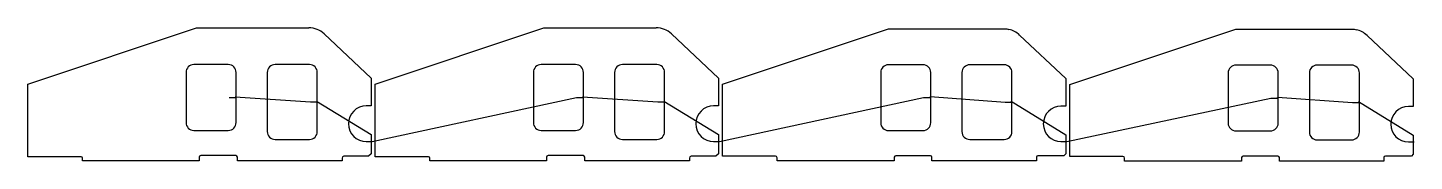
# Model space of a CAD drawing. Header units: metres. Extents: x 19 to 6250, y 459 to 1057.
import ezdxf

# ---------------------------------------------------------------- set-up
doc = ezdxf.new("R2010")
doc.units = ezdxf.units.M

msp = doc.modelspace()

# ---------------------------------------------------------------- linework, layer by layer
at = {"layer": 'TOOL_0'}
for p, q in [((19.057, 804.919), (777.332, 1057.331)), ((777.332, 1057.331), (1282.17, 1057.331)), ((1350.795, 1030.067), (1561.857, 830.935)), ((1579.919, 804.921), (2338.194, 1057.333)), ((2338.194, 1057.333), (2843.032, 1057.333)), ((2911.657, 1030.069), (3122.719, 830.937)), ((3140.932, 804.129), (3887.329, 1052.587)), ((3887.329, 1052.587), (4418.583, 1052.507)), ((4418.583, 1052.507), (4428.552, 1050.205)), ((4476.294, 1025.035), (4683.432, 829.605)), ((4702.216, 802.438), (5448.613, 1050.896)), ((5448.613, 1050.896), (5979.867, 1050.816)), ((5979.867, 1050.816), (5989.836, 1048.514)), ((6037.578, 1023.344), (6244.716, 827.914)), ((920.458, 892.33), (765.458, 892.33)), ((1285.457, 892.331), (1130.457, 892.331)), ((2481.319, 892.331), (2326.319, 892.331)), ((2846.319, 892.332), (2691.319, 892.332)), ((4042.182, 891.755), (3887.182, 891.755)), ((4407.182, 891.755), (4252.182, 891.755)), ((5603.466, 890.063), (5448.466, 890.063)), ((5968.466, 890.063), (5813.466, 890.063)), ((730.458, 857.33), (730.458, 632.33)), ((955.458, 744.83), (955.458, 857.33)), ((1095.457, 857.331), (1095.457, 592.331)), ((1320.457, 724.831), (1320.457, 857.331)), ((1561.857, 830.935), (1561.857, 707.331)), ((2291.319, 857.331), (2291.319, 632.331)), ((2516.319, 744.831), (2516.319, 857.331)), ((2656.319, 857.332), (2656.319, 592.332)), ((2881.319, 724.832), (2881.319, 857.332)), ((3122.719, 830.937), (3122.719, 707.333)), ((3852.182, 856.755), (3852.182, 631.755)), ((4077.182, 744.255), (4077.182, 856.755)), ((4217.182, 856.755), (4217.182, 591.755)), ((4442.182, 724.255), (4442.182, 856.755)), ((4683.432, 829.605), (4683.432, 706.003)), ((5413.466, 855.063), (5413.466, 630.063)), ((5638.466, 742.563), (5638.466, 855.063)), ((5778.466, 855.063), (5778.466, 590.063)), ((6003.466, 722.563), (6003.466, 855.063)), ((6244.716, 827.914), (6244.716, 704.312)), ((19.057, 479.331), (19.057, 804.919)), ((955.458, 744.83), (951.865, 748.559)), ((951.865, 748.559), (1289.959, 724.831)), ((1579.919, 479.333), (1579.919, 804.921)), ((2516.319, 744.831), (2512.726, 748.56)), ((2512.726, 748.56), (2850.82, 724.832)), ((3140.932, 482.005), (3140.932, 804.129)), ((4077.182, 744.255), (4074.522, 748.769)), ((4074.522, 748.769), (4411.053, 724.255)), ((4702.216, 480.314), (4702.216, 802.438)), ((924.258, 744.83), (955.458, 744.83)), ((955.458, 632.33), (955.458, 744.83)), ((1289.959, 724.831), (1320.457, 724.831)), ((1320.457, 724.831), (1317.261, 728.946)), ((1317.261, 728.946), (1561.857, 578.45)), ((1320.457, 592.331), (1320.457, 724.831)), ((1561.857, 707.331), (1540.457, 707.331)), ((1567.137, 547.331), (2485.118, 744.831)), ((2485.118, 744.831), (2516.319, 744.831)), ((2516.319, 632.331), (2516.319, 744.831)), ((2850.82, 724.832), (2881.319, 724.832)), ((2881.319, 724.832), (2878.123, 728.947)), ((2878.123, 728.947), (3122.719, 578.452)), ((2881.319, 592.332), (2881.319, 724.832)), ((3122.719, 707.333), (3101.319, 707.333)), ((3127.999, 547.333), (4044.697, 744.255)), ((4044.697, 744.255), (4077.182, 744.255)), ((4077.182, 631.755), (4077.182, 744.255)), ((4411.053, 724.255), (4442.182, 724.255)), ((4442.182, 724.255), (4438.583, 728.004)), ((4438.583, 728.004), (4683.432, 577.564)), ((4442.182, 591.755), (4442.182, 724.255)), ((4683.432, 706.003), (4662.182, 706.003)), ((4688.685, 547.503), (5605.981, 742.563)), ((5605.981, 742.563), (5638.466, 742.563)), ((5638.466, 742.563), (5635.806, 747.077)), ((5635.806, 747.077), (5972.337, 722.563)), ((5638.466, 630.063), (5638.466, 742.563)), ((5972.337, 722.563), (6003.466, 722.563)), ((6003.466, 722.563), (5999.867, 726.312)), ((5999.867, 726.312), (6244.716, 575.872)), ((6003.466, 590.063), (6003.466, 722.563)), ((6244.716, 704.312), (6223.466, 704.312)), ((765.458, 597.33), (920.458, 597.33)), ((1561.857, 578.45), (1561.857, 547.331)), ((2326.319, 597.331), (2481.319, 597.331)), ((3122.719, 578.452), (3122.719, 547.333)), ((3887.182, 596.755), (4042.182, 596.755)), ((4683.432, 577.564), (4683.432, 547.505)), ((5448.466, 595.063), (5603.466, 595.063)), ((6244.716, 575.872), (6244.716, 545.814)), ((1130.457, 557.331), (1285.457, 557.331)), ((1540.457, 547.331), (1561.857, 547.331)), ((1561.857, 547.331), (1561.857, 492.317)), ((1561.857, 547.331), (1567.137, 547.331)), ((2691.319, 557.332), (2846.319, 557.332)), ((3101.319, 547.333), (3122.719, 547.333)), ((3122.719, 547.333), (3122.719, 492.319)), ((3122.719, 547.333), (3127.999, 547.333)), ((4252.182, 556.755), (4407.182, 556.755)), ((4662.182, 547.503), (4683.432, 547.503)), ((4683.432, 547.505), (4683.432, 491.944)), ((4683.432, 547.503), (4688.685, 547.503)), ((5813.466, 555.063), (5968.466, 555.063)), ((6223.466, 545.812), (6244.716, 545.812)), ((6244.716, 545.814), (6244.716, 490.253)), ((6244.716, 545.812), (6249.969, 545.812)), ((258.457, 479.331), (19.057, 479.331)), ((265.457, 461.331), (265.457, 472.331)), ((789.457, 461.331), (265.457, 461.331)), ((789.457, 477.331), (789.457, 461.331)), ((954.457, 484.331), (796.457, 484.331)), ((961.457, 461.331), (961.457, 477.331)), ((1431.457, 461.331), (961.457, 461.331)), ((1431.457, 473.331), (1431.457, 461.331)), ((1550.871, 481.331), (1439.457, 481.331)), ((1561.857, 492.317), (1550.871, 481.331)), ((1819.319, 479.333), (1579.919, 479.333)), ((1826.319, 461.333), (1826.319, 472.333)), ((2350.319, 461.333), (1826.319, 461.333)), ((2350.319, 477.333), (2350.319, 461.333)), ((2515.319, 484.333), (2357.319, 484.333)), ((2522.319, 461.333), (2522.319, 477.333)), ((2992.319, 461.333), (2522.319, 461.333)), ((2992.319, 473.333), (2992.319, 461.333)), ((3111.733, 481.333), (3000.319, 481.333)), ((3122.719, 492.319), (3111.733, 481.333)), ((3379.432, 482.005), (3140.932, 482.005)), ((3386.432, 461.005), (3386.432, 475.005)), ((3912.932, 461.005), (3386.432, 461.005)), ((3912.932, 477.005), (3912.932, 461.005)), ((4075.432, 484.005), (3919.932, 484.005)), ((4082.432, 461.005), (4082.432, 477.005)), ((4551.932, 461.005), (4082.432, 461.005)), ((4551.932, 477.005), (4551.932, 461.005)), ((4675.493, 484.005), (4558.932, 484.005)), ((4683.432, 491.944), (4675.493, 484.005)), ((4940.716, 480.314), (4702.216, 480.314)), ((4947.716, 459.314), (4947.716, 473.314)), ((5474.216, 459.314), (4947.716, 459.314)), ((5474.216, 475.314), (5474.216, 459.314)), ((5636.716, 482.314), (5481.216, 482.314)), ((5643.716, 459.314), (5643.716, 475.314)), ((6113.216, 459.314), (5643.716, 459.314)), ((6113.216, 475.314), (6113.216, 459.314)), ((6236.777, 482.314), (6120.216, 482.314)), ((6244.716, 490.253), (6236.777, 482.314))]:
    msp.add_line(p, q, dxfattribs=at)
for centre, radius, start, end in [((1282.17, 957.331), 100, 46.6657818, 90), ((2843.032, 957.333), 100, 46.6657818, 90), ((4407.154, 951.754), 100.75, 46.6654496, 77.7376666), ((5968.438, 950.063), 100.75, 46.6654496, 77.7376666), ((765.458, 857.33), 35, 90, 180), ((920.458, 857.33), 35, 0, 90), ((1130.457, 857.331), 35, 90, 180), ((1285.457, 857.331), 35, 0, 90), ((2326.319, 857.331), 35, 90, 180), ((2481.319, 857.331), 35, 0, 90), ((2691.319, 857.332), 35, 90, 180), ((2846.319, 857.332), 35, 0, 90), ((3887.182, 856.755), 35, 90, 180), ((4042.182, 856.755), 35, 0, 90), ((4252.182, 856.755), 35, 90, 180), ((4407.182, 856.755), 35, 0, 90), ((5448.466, 855.063), 35, 90, 180), ((5603.466, 855.063), 35, 0, 90), ((5813.466, 855.063), 35, 90, 180), ((5968.466, 855.063), 35, 0, 90), ((1540.457, 627.331), 80, 90, 270), ((3101.319, 627.333), 80, 90, 270), ((4662.182, 626.753), 79.25, 90, 270), ((6223.466, 625.062), 79.25, 90, 270), ((765.458, 632.33), 35, 180, 270), ((920.458, 632.33), 35, 270, 0), ((2326.319, 632.331), 35, 180, 270), ((2481.319, 632.331), 35, 270, 0), ((3887.182, 631.755), 35, 180, 270), ((4042.182, 631.755), 35, 270, 0), ((5448.466, 630.063), 35, 180, 270), ((5603.466, 630.063), 35, 270, 0), ((1130.457, 592.331), 35, 180, 270), ((1285.457, 592.331), 35, 270, 0), ((2691.319, 592.332), 35, 180, 270), ((2846.319, 592.332), 35, 270, 0), ((4252.182, 591.755), 35, 180, 270), ((4407.182, 591.755), 35, 270, 0), ((5813.466, 590.063), 35, 180, 270), ((5968.466, 590.063), 35, 270, 0), ((258.457, 472.331), 7, 0, 90), ((796.457, 477.331), 7, 90, 180), ((954.457, 477.331), 7, 0, 90), ((1439.457, 473.331), 8, 90, 180), ((1819.319, 472.333), 7, 0, 90), ((2357.319, 477.333), 7, 90, 180), ((2515.319, 477.333), 7, 0, 90), ((3000.319, 473.333), 8, 90, 180), ((3379.432, 475.005), 7, 0, 90), ((3919.932, 477.005), 7, 90, 180), ((4075.432, 477.005), 7, 0, 90), ((4558.932, 477.005), 7, 90, 180), ((4940.716, 473.314), 7, 0, 90), ((5481.216, 475.314), 7, 90, 180), ((5636.716, 475.314), 7, 0, 90), ((6120.216, 475.314), 7, 90, 180)]:
    msp.add_arc(centre, radius, start, end, dxfattribs=at)

doc.saveas('drawing.dxf')
